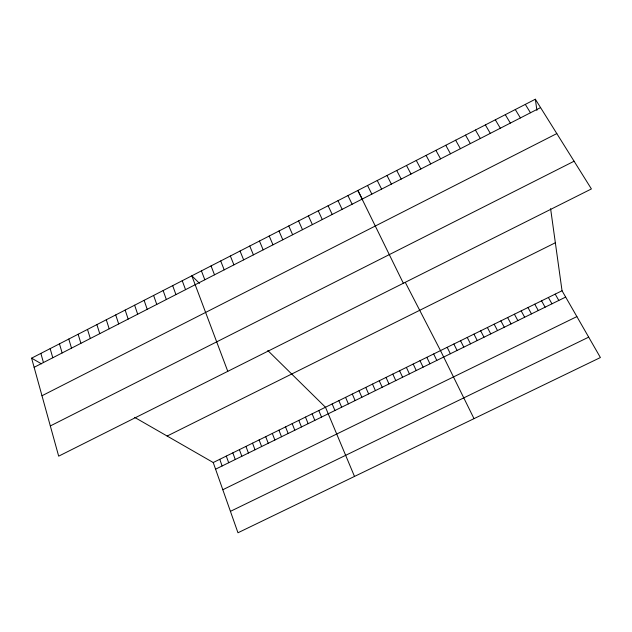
<?xml version="1.0" encoding="UTF-8"?>
<svg xmlns="http://www.w3.org/2000/svg" width="632" height="632" viewBox="0 0 632 632"><rect width="100%" height="100%" fill="white"/><g stroke="black" fill="none" stroke-linecap="round" stroke-linejoin="round"><path stroke-width="0.95" d="M31.6 358.162L535.344 99.232L591.41 188.936L58.673 456.162L31.6 358.162L41.491 363.85M34.128 367.318L540.573 107.59M41.989 395.75L556.816 133.581M50.323 425.944L574.085 161.223M167.14 436.041L555.346 242.767M134.616 417.357L213.229 462.521L562.038 290.752L550.598 208.663M215.575 469.181L565.672 297.072M222.812 489.729L576.882 316.6M230.427 511.351L588.692 337.148M199.538 283.389L191.82 275.805L227.781 371.332M267.81 350.531L325.48 407.245L354.497 476.433M525.311 104.391L530.477 112.765M515.293 109.534L520.405 117.931M505.3 114.676L510.356 123.082M495.322 119.804L500.323 128.225M485.368 124.915L490.313 133.36M475.438 130.026L480.328 138.487M562.038 290.752L600.4 357.538L237.972 532.768L213.229 462.521M465.523 135.122L470.358 143.598M555.204 294.117L558.807 300.445M548.379 297.475L551.957 303.81M455.632 140.201L460.412 148.694M541.561 300.832L545.116 307.176M534.759 304.182L538.282 310.533M445.765 145.273L450.49 153.789M527.965 307.531L531.465 313.883M435.914 150.337L440.583 158.861M521.179 310.873L524.655 317.232M514.401 314.207L517.853 320.574M426.087 155.393L430.7 163.933M507.638 317.541L511.059 323.916M416.275 160.433L420.841 168.989M500.884 320.866L504.281 327.25M494.137 324.192L497.51 330.583M406.494 165.465L410.998 174.037M487.398 327.51L490.748 333.901M480.668 330.82L483.993 337.227M396.722 170.482L401.178 179.077M362.65 199.751L357.854 190.461L403.35 283.262M405.325 282.441L440.504 350.602L474.008 418.645M473.953 334.13L477.247 340.537M386.974 175.491L391.382 184.102M467.246 337.433L470.516 343.848M460.546 340.735L463.793 347.158M377.249 180.491L381.602 189.118M453.855 344.029L457.078 350.452M367.548 185.484L371.837 194.119M447.172 347.316L450.371 353.754M433.663 353.967L436.807 360.422M426.821 357.341L429.95 363.795M347.924 195.565L352.111 204.239M419.996 360.698L423.092 367.16M338.009 200.66L342.149 209.35M413.186 364.056L416.251 370.526M406.376 367.405L409.425 373.883M328.119 205.748L332.203 214.453M399.582 370.755L402.6 377.233M318.252 210.819L322.281 219.541M392.796 374.097L395.79 380.583M386.018 377.43L388.988 383.924M308.4 215.883L312.374 224.621M379.255 380.764L382.202 387.266M372.501 384.09L375.416 390.6M298.573 220.931L302.499 229.685M365.754 387.416L368.646 393.926M288.769 225.98L292.64 234.741M359.016 390.734L361.883 397.252M352.285 394.044L355.137 400.57M278.981 231.004L282.796 239.789M345.57 397.354L348.39 403.888M269.216 236.028L272.977 244.821M338.863 400.656L341.659 407.198M332.163 403.951L334.936 410.5M259.468 241.037L263.181 249.845M318.797 410.539L321.522 417.096M249.743 246.038L253.408 254.862M312.129 413.818L314.831 420.383M240.042 251.023L243.652 259.863M305.469 417.096L308.147 423.669M298.817 420.375L301.472 426.956M230.356 256L233.911 264.855M292.182 423.645L294.804 430.226M220.694 260.969L224.202 269.84M285.546 426.908L288.153 433.505M278.925 430.171L281.509 436.767M211.048 265.922L214.509 274.809M272.313 433.426L274.873 440.03M265.717 436.68L268.245 443.285M201.426 270.867L204.831 279.771M259.12 439.927L261.632 446.54M252.539 443.166L255.02 449.787M245.959 446.405L248.423 453.033M182.237 280.734L185.547 289.661M239.394 449.636L241.835 456.272M172.678 285.648L175.933 294.591M232.845 452.868L235.254 459.504M226.296 456.091L228.689 462.735M163.135 290.554L166.342 299.513M219.762 459.306L222.124 465.958M153.608 295.444L156.768 304.427M144.112 300.334L147.216 309.325M134.624 305.209L137.681 314.207M125.16 310.075L128.17 319.089M115.719 314.926L118.682 323.955M106.295 319.768L109.202 328.814M96.886 324.603L99.753 333.664M87.5 329.43L90.321 338.499M78.139 334.241L80.904 343.326M68.793 339.044L71.511 348.145M59.463 343.84L62.134 352.956M50.157 348.627L52.78 357.752M40.867 353.399L43.442 362.539M535.344 99.232L536.9 110.403"/></g></svg>
